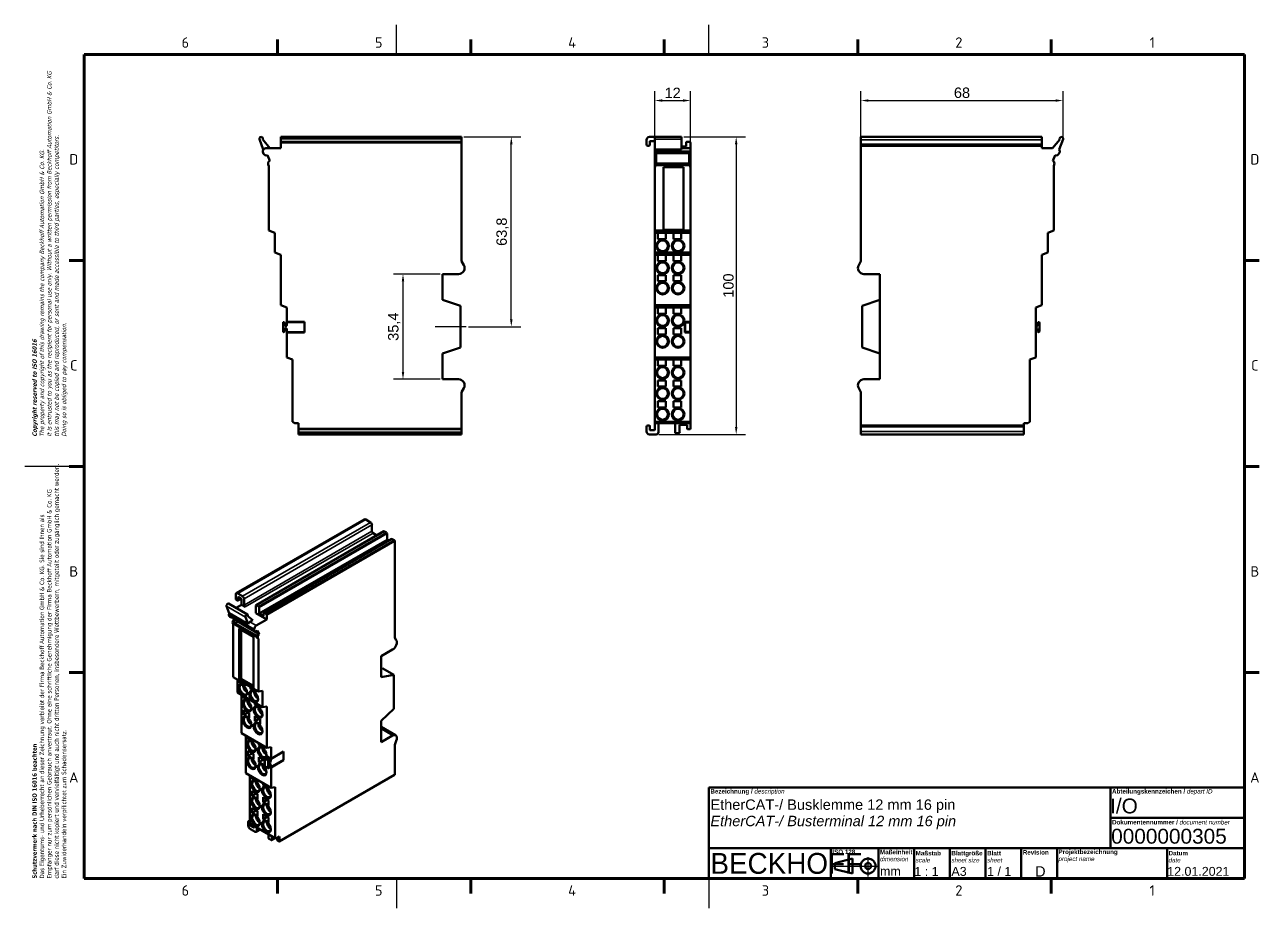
# Model space of a CAD drawing. Header units: millimetres. Extents: x 0 to 415, y 0 to 297.
import ezdxf
from ezdxf.enums import TextEntityAlignment as Align

# ---------------------------------------------------------------- set-up
doc = ezdxf.new("R2010")
doc.units = ezdxf.units.MM
doc.layers.add('Bemaßung (ISO)', color=150, linetype='Continuous', lineweight=25, true_color=0x0080ff)
for name, color, linetype, lineweight in [('Mittellinie (ISO)', 7, 'Continuous', 25), ('Rahmen (ISO)', 7, 'Continuous', 70), ('Rahmen Mittel', 7, 'Continuous', 50), ('Sichtbar (ISO)', 7, 'Continuous', 50), ('Sichtbar schmal (ISO)', 7, 'Continuous', 35), ('Titel (ISO)', 7, 'Continuous', 50)]:
    doc.layers.add(name, color=color, linetype=linetype, lineweight=lineweight)
doc.styles.add('Bezeichnungstext (DIN)', font='arial.ttf')
doc.styles.add('FERTIG Motors-DIN-3_5mm', font='isocpeur.ttf')
doc.styles.add('Notiztext (DIN)', font='arial.ttf')
doc.styles.add('Textstil140', font='arial.ttf')
doc.styles.add('Textstil29', font='arial.ttf')
doc.styles.add('Textstil55', font='arial.ttf')
doc.styles.add('Textstil94', font='')
doc.styles.get('Textstil94').set_extended_font_data('Arial', italic=True)
doc.dimstyles.new('Standard (DIN) online', dxfattribs={"dimtxt": 3.5, "dimasz": 2.5, "dimexe": 3.175, "dimexo": 0.8, "dimgap": 0.8, "dimtad": 1, "dimdec": 1, "dimrnd": 1e-08, "dimtxsty": 'Bezeichnungstext (DIN)', "dimcen": 0.09, "dimdle": 10, "dimclrd": 7, "dimclre": 7, "dimclrt": 7, "dimadec": 0, "dimazin": 2, "dimtfac": 1, "dimtmove": 0, "dimatfit": 3, "dimfxl": 1, "dimtolj": 1, "dimtzin": 0, "dimlwd": 25, "dimlwe": 25, "dimarcsym": 0})

# ---------------------------------------------------------------- blocks, each defined once
blk = doc.blocks.new('Ränder A3-QUER')
at = {"layer": 'Rahmen (ISO)', "lineweight": 25}
for p, q in [((125, 287), (125, 297)), ((230, 287), (230, 297)), ((20, 148.5), (0, 148.5)), ((125, 10), (125, 0)), ((230, 10), (230, 0))]:
    blk.add_line(p, q, dxfattribs=at)
at = {"layer": 'Rahmen (ISO)'}
for p, q in [((85, 292), (85, 287)), ((150, 292), (150, 287)), ((215, 292), (215, 287)), ((280, 292), (280, 287)), ((345, 292), (345, 287)), ((20, 287), (410, 287)), ((20, 10), (20, 287)), ((410, 287), (410, 10)), ((20, 217.75), (15, 217.75)), ((415, 217.75), (410, 217.75)), ((20, 148.5), (15, 148.5)), ((415, 148.5), (410, 148.5)), ((20, 79.25), (15, 79.25)), ((415, 79.25), (410, 79.25)), ((410, 10), (20, 10)), ((85, 10), (85, 5)), ((150, 10), (150, 5)), ((215, 10), (215, 5)), ((280, 10), (280, 5)), ((345, 10), (345, 5))]:
    blk.add_line(p, q, dxfattribs=at)
at = {"layer": 'Rahmen (ISO)', "char_height": 1.5, "attachment_point": 1, "rotation": 90, "line_spacing_factor": 0.987884, "style": 'Notiztext (DIN)'}
for s, insert in [('\\fTahoma|b1|i1;\\H1.5000;Copyright reserved to ISO 16016\\P\\fTahoma|b0|i1;\\H1.5000;The property and copyright of this drawing remains the company Beckhoff Automation GmbH & Co. KG. \\P\\fTahoma|b0|i1;\\H1.5000;It is entrusted to you as the recipient for personal use only. Without a written permission from Beckhoff Automation GmbH & Co. KG \\P\\fTahoma|b0|i1;\\H1.5000;this may not be copied and reproduced, or sent and made accessible to third parties, especially competitors. \\P\\fTahoma|b0|i1;\\H1.5000;Doing so is obliged to pay compensation.', (2.57, 158.5)), ('\\fTahoma|b1|i0;\\H1.5000;Schutzvermerk nach DIN ISO 16016 beachten\\P\\fTahoma|b0|i0;\\H1.5000;Das Eigentums- und Urheberrecht an dieser Zeichnung verbleibt der Firma Beckhoff Automation GmbH & Co. KG. Sie sind Ihnen als\\P\\fTahoma|b0|i0;\\H1.5000;Empfänger nur zum persönlichen Gebrauch anvertraut. Ohne eine schriftliche Genehmigung der Firma Beckhoff Automation GmbH & Co. KG \\P\\fTahoma|b0|i0;\\H1.5000;darf diese nicht kopiert und vervielfältigt und auch nicht dritten Personen, insbesondere Wettbewerbern, mitgeteilt oder zugänglich gemacht werden. \\P\\fTahoma|b0|i0;\\H1.5000;Ein Zuwiderhandeln verpflichtet zum Schadensersatz.', (2.57, 10))]:
    blk.add_mtext(s, dxfattribs=dict(at, insert=insert))
at = {"layer": 'Rahmen Mittel', "char_height": 3.5, "attachment_point": 5, "style": 'FERTIG Motors-DIN-3_5mm'}
for s, insert, width in [('\\fISOCPEUR|b0|i0;6', (54, 291), 65.5864), ('\\fISOCPEUR|b0|i0;5', (119, 291), 65.5864), ('\\fISOCPEUR|b0|i0;4', (184, 291), 65.5864), ('\\fISOCPEUR|b0|i0;3', (249, 291), 65.5864), ('\\fISOCPEUR|b0|i0;2', (314, 291), 65.5864), ('\\fISOCPEUR|b0|i0;1', (379, 291), 65.5864), ('\\fISOCPEUR|b0|i0;D', (16.5, 251.75), 5.0047), ('\\fISOCPEUR|b0|i0;D', (413.5, 251.75), 5.0047), ('\\fISOCPEUR|b0|i0;C', (16.5, 182.5), 5.0047), ('\\fISOCPEUR|b0|i0;C', (413.5, 182.5), 5.0047), ('\\fISOCPEUR|b0|i0;B', (16.5, 113.25), 5.0047), ('\\fISOCPEUR|b0|i0;B', (413.5, 113.25), 5.0047), ('\\fISOCPEUR|b0|i0;A', (16.5, 44), 5.0047), ('\\fISOCPEUR|b0|i0;A', (413.5, 44), 5.0047), ('\\fISOCPEUR|b0|i0;6', (54, 6), 65.5864), ('\\fISOCPEUR|b0|i0;5', (119, 6), 65.5864), ('\\fISOCPEUR|b0|i0;4', (184, 6), 65.5864), ('\\fISOCPEUR|b0|i0;3', (249, 6), 65.5864), ('\\fISOCPEUR|b0|i0;2', (314, 6), 65.5864), ('\\fISOCPEUR|b0|i0;1', (379, 6), 65.5864)]:
    blk.add_mtext(s, dxfattribs=dict(at, insert=insert, width=width))
blk = doc.blocks.new('Schriftfelder Schriftfeld_Beckhoff_online')
at = {"layer": 'Titel (ISO)'}
for p, q in [((299.98, 133.15), (119.98, 133.15)), ((119.98, 133.15), (119.98, 102.55)), ((254.98, 133.15), (254.98, 112.75)), ((299.98, 102.55), (299.98, 133.15)), ((254.98, 122.95), (299.98, 122.95)), ((299.98, 123.75), (299.98, 112.75)), ((119.98, 112.75), (299.98, 112.75)), ((160.98, 112.75), (160.98, 102.55)), ((176.98, 112.75), (176.98, 102.55)), ((188.98, 112.75), (188.98, 102.55)), ((200.98, 112.75), (200.98, 102.55)), ((212.98, 112.75), (212.98, 102.55)), ((224.98, 112.75), (224.98, 102.55)), ((236.98, 112.75), (236.98, 102.55)), ((273.98, 112.75), (273.98, 102.55)), ((299.98, 112.75), (287.98, 112.75)), ((168.28, 109.25), (162.28, 107.75)), ((168.28, 104.25), (168.28, 109.25)), ((162.28, 107.75), (162.28, 105.75)), ((162.28, 105.75), (168.28, 104.25)), ((119.98, 102.55), (299.98, 102.55))]:
    blk.add_line(p, q, dxfattribs=at)
at = {"layer": 'Titel (ISO)', "linetype": 'Continuous', "lineweight": 25}
for p, q in [((173.48, 103.25), (173.48, 109.75)), ((161.28, 106.75), (177.28, 106.75))]:
    blk.add_line(p, q, dxfattribs=at)
at = {"layer": 'Titel (ISO)'}
for radius in [2.5, 1]:
    blk.add_circle((173.48, 106.75), radius, dxfattribs=at)
at = {"layer": 'Titel (ISO)', "style": 'Textstil140'}
blk.add_text('1 / 1', height=2.99, dxfattribs=at).set_placement((213.48, 104.95), align=Align.MIDDLE_LEFT)
at = {"layer": 'Titel (ISO)', "style": 'Notiztext (DIN)'}
for s, insert, char_height, attachment_point in [('\\fArial|b1|i0;\\H1.5000;Bezeichnung / \\fArial|b0|i1;\\H1.5000;description', (120.48, 131.65), 1.5, 4), ('\\fArial|b1|i0;\\H1.5000;Abteilungskennzeichen / \\fArial|b0|i1;\\H1.5000;depart ID', (255.48, 131.65), 1.5, 4), ('\\fArial|b1|i0;\\H1.5000;Dokumentennummer / \\fArial|b0|i1;\\H1.5000;document number', (255.48, 121.45), 1.5, 4), ('\\fArial|b1|i0;\\H1.5000;ISO 128', (161.48, 112.25), 1.5, 1), ('\\fArial|b1|i0;\\H1.5000;Revision', (225.48, 111.35), 1.5, 4), ('\\fArial|b0|i0;\\H3.0000;mm', (177.48, 105.04), 3, 4)]:
    blk.add_mtext(s, dxfattribs=dict(at, insert=insert, char_height=char_height, attachment_point=attachment_point))
at = {"layer": 'Titel (ISO)', "char_height": 1.5, "line_spacing_factor": 0.944221, "style": 'Notiztext (DIN)'}
for s, insert, attachment_point in [('\\fArial|b1|i0;\\H1.5000;Maßeinheit\\P\\fArial|b0|i1;\\H1.5000;dimension', (177.48, 112.22), 1), ('\\fArial|b1|i0;\\H1.5000;Projektbezeichnung\\P\\fArial|b0|i1;\\H1.5000;project name', (237.48, 110.12), 4), ('\\fArial|b1|i0;\\H1.5000;Maßstab\\P\\fArial|b0|i1;\\H1.5000;scale', (189.48, 109.9), 4), ('\\fArial|b1|i0;\\H1.5000;Blattgröße\\P\\fArial|b0|i1;\\H1.5000;sheet size', (201.48, 109.9), 4), ('\\fArial|b1|i0;\\H1.5000;Blatt\\P\\fArial|b0|i1;\\H1.5000;sheet ', (213.48, 109.91), 4), ('\\fArial|b1|i0;\\H1.5000;Datum\\P\\fArial|b0|i1;\\H1.5000;date', (274.48, 109.91), 4)]:
    blk.add_mtext(s, dxfattribs=dict(at, insert=insert, attachment_point=attachment_point))
at = {"layer": 'Titel (ISO)', "color": 1, "true_color": 0xff0000, "insert": (120.48, 111.15), "char_height": 7, "attachment_point": 1, "style": 'Notiztext (DIN)'}
blk.add_mtext('\\fSwitzerlandCondBlack|b0|i0;\\H7.0000;BECKHOFF', dxfattribs=at)
at = {"layer": 'Titel (ISO)'}
for tag, height, style, p in [('THEMA', 3.5, 'Notiztext (DIN)', (120.48, 127.4)), ('MANAGER', 3.5, 'Textstil94', (120.48, 121.9)), ('PROJEKT', 3.5, 'Notiztext (DIN)', (120.48, 115.9)), ('Blattgröße', 3, 'Textstil55', (201.48, 104.95)), ('FIRMA', 3, 'Textstil55', (237.48, 104.95))]:
    blk.add_attdef(tag, text='', height=height, dxfattribs=dict(at, style=style)).set_placement(p, align=Align.MIDDLE_LEFT)
for tag, p, height, style in [('KOSTENSTELLE_001', (254.83, 124.45), 5, 'Textstil29'), ('BESTANDSNUMMER_001', (255.19, 114.28), 5, 'Textstil29'), ('Anfänglicher_Ansichtsmaßstab_001', (189.03, 103.45), 2.99, 'Textstil140'), ('REVISIONSNUMMER_001', (229.61, 103.2), 3.5, 'Notiztext (DIN)'), ('SaveDate_001', (274.03, 103.47), 2.99, 'Textstil140')]:
    blk.add_attdef(tag, p, '', height=height, dxfattribs=dict(at, style=style))
blk = doc.blocks.new('*D36')
at = {"layer": 'Bemaßung (ISO)', "color": 7, "lineweight": 25, "transparency": 16777216}
for p, q in [((221.61, 259.3), (242.34, 259.3)), ((239.16, 256.8), (239.16, 161.8)), ((213.11, 159.3), (242.34, 159.3))]:
    blk.add_line(p, q, dxfattribs=at)
at = {"layer": 'Bemaßung (ISO)', "color": 7, "transparency": 16777216}
for points in [[(238.75, 256.8), (239.58, 256.8), (239.16, 259.3)], [(238.75, 161.8), (239.58, 161.8), (239.16, 159.3)]]:
    blk.add_solid(points, dxfattribs=at)
at = {"layer": 'Defpoints', "color": 0, "transparency": 16777216}
for p in [(220.81, 259.3), (212.31, 159.3), (239.16, 159.3)]:
    blk.add_point(p, dxfattribs=at)
at = {"layer": 'Bemaßung (ISO)', "color": 7, "lineweight": 25, "transparency": 16777216, "insert": (234.79, 209.3), "char_height": 3.5, "attachment_point": 2, "rotation": 90, "style": 'Bezeichnungstext (DIN)'}
blk.add_mtext('\\A1;100', dxfattribs=at)
blk = doc.blocks.new('*D37')
at = {"layer": 'Bemaßung (ISO)', "color": 7, "lineweight": 25, "transparency": 16777216}
for p, q in [((139.66, 213.2), (123.99, 213.2)), ((127.16, 210.7), (127.16, 180.3)), ((139.66, 177.8), (123.99, 177.8))]:
    blk.add_line(p, q, dxfattribs=at)
at = {"layer": 'Bemaßung (ISO)', "color": 7, "transparency": 16777216}
for points in [[(126.74, 210.7), (127.58, 210.7), (127.16, 213.2)], [(126.74, 180.3), (127.58, 180.3), (127.16, 177.8)]]:
    blk.add_solid(points, dxfattribs=at)
at = {"layer": 'Defpoints', "color": 0, "transparency": 16777216}
for p in [(140.46, 213.2), (127.16, 177.8), (140.46, 177.8)]:
    blk.add_point(p, dxfattribs=at)
at = {"layer": 'Bemaßung (ISO)', "color": 7, "lineweight": 25, "transparency": 16777216, "insert": (122.15, 195.5), "char_height": 3.5, "attachment_point": 2, "rotation": 90, "style": 'Bezeichnungstext (DIN)'}
blk.add_mtext('\\A1;35,4', dxfattribs=at)
blk = doc.blocks.new('*D38')
at = {"layer": 'Bemaßung (ISO)', "color": 7, "lineweight": 25, "transparency": 16777216}
for p, q in [((147.66, 259.3), (166.74, 259.3)), ((163.57, 198), (163.57, 256.8)), ((149.16, 195.5), (166.74, 195.5))]:
    blk.add_line(p, q, dxfattribs=at)
at = {"layer": 'Bemaßung (ISO)', "color": 7, "transparency": 16777216}
for points in [[(163.15, 256.8), (163.99, 256.8), (163.57, 259.3)], [(163.15, 198), (163.99, 198), (163.57, 195.5)]]:
    blk.add_solid(points, dxfattribs=at)
at = {"layer": 'Defpoints', "color": 0, "transparency": 16777216}
for p in [(146.86, 259.3), (163.57, 259.3), (148.36, 195.5)]:
    blk.add_point(p, dxfattribs=at)
at = {"layer": 'Bemaßung (ISO)', "color": 7, "lineweight": 25, "transparency": 16777216, "insert": (158.56, 227.4), "char_height": 3.5, "attachment_point": 2, "rotation": 90, "style": 'Bezeichnungstext (DIN)'}
blk.add_mtext('\\A1;63,8', dxfattribs=at)
blk = doc.blocks.new('*D39')
at = {"layer": 'Bemaßung (ISO)', "color": 7, "lineweight": 25, "transparency": 16777216}
for p, q in [((211.81, 250.3), (211.81, 274.68)), ((223.81, 250.3), (223.81, 274.68)), ((214.31, 271.5), (221.31, 271.5))]:
    blk.add_line(p, q, dxfattribs=at)
at = {"layer": 'Bemaßung (ISO)', "color": 7, "transparency": 16777216}
for points in [[(214.31, 271.92), (214.31, 271.09), (211.81, 271.5)], [(221.31, 271.92), (221.31, 271.09), (223.81, 271.5)]]:
    blk.add_solid(points, dxfattribs=at)
at = {"layer": 'Defpoints', "color": 0, "transparency": 16777216}
for p in [(223.81, 271.5), (211.81, 249.5), (223.81, 249.5)]:
    blk.add_point(p, dxfattribs=at)
at = {"layer": 'Bemaßung (ISO)', "color": 7, "lineweight": 25, "transparency": 16777216, "insert": (217.81, 275.82), "char_height": 3.5, "attachment_point": 2, "style": 'Bezeichnungstext (DIN)'}
blk.add_mtext('\\A1;12', dxfattribs=at)
blk = doc.blocks.new('*D40')
at = {"layer": 'Bemaßung (ISO)', "color": 7, "lineweight": 25, "transparency": 16777216}
for p, q in [((281.1, 258.5), (281.1, 274.68)), ((349.03, 259.3), (349.03, 274.68)), ((283.6, 271.5), (346.53, 271.5))]:
    blk.add_line(p, q, dxfattribs=at)
at = {"layer": 'Bemaßung (ISO)', "color": 7, "transparency": 16777216}
for points in [[(283.6, 271.92), (283.6, 271.09), (281.1, 271.5)], [(346.53, 271.92), (346.53, 271.09), (349.03, 271.5)]]:
    blk.add_solid(points, dxfattribs=at)
at = {"layer": 'Defpoints', "color": 0, "transparency": 16777216}
for p in [(349.03, 271.5), (281.1, 257.7), (349.03, 258.5)]:
    blk.add_point(p, dxfattribs=at)
at = {"layer": 'Bemaßung (ISO)', "color": 7, "lineweight": 25, "transparency": 16777216, "insert": (315.06, 275.88), "char_height": 3.5, "attachment_point": 2, "style": 'Bezeichnungstext (DIN)'}
blk.add_mtext('\\A1;68', dxfattribs=at)

msp = doc.modelspace()

# ---------------------------------------------------------------- linework, layer by layer
at = {"layer": 'Mittellinie (ISO)', "linetype": 'Continuous'}
msp.add_line((148.36, 195.5), (137.96, 195.5), dxfattribs=at)
at = {"layer": 'Sichtbar (ISO)'}
for p, q in [((80.2, 255.01), (78.93, 258.5)), ((80.01, 258.4), (82.44, 255.5)), ((146.86, 259.3), (86.06, 259.3)), ((86.06, 258.9), (86.06, 259.3)), ((146.86, 258.9), (86.06, 258.9)), ((86.06, 258.62), (86.06, 258.9)), ((86.06, 258.62), (86.06, 257.6)), ((146.86, 257.6), (86.06, 257.6)), ((86.06, 257.32), (86.06, 257.6)), ((86.06, 257.32), (86.06, 255.5)), ((146.86, 259.3), (146.86, 258.9)), ((146.86, 258.9), (146.86, 258.62)), ((146.86, 257.6), (146.86, 258.62)), ((146.86, 257.6), (146.86, 257.32)), ((146.86, 257.32), (146.86, 217.47)), ((209.01, 256.8), (209.01, 258.3)), ((210.01, 259.3), (211.81, 259.3)), ((210.11, 257.7), (210.11, 256.5)), ((211.61, 257.9), (210.31, 257.9)), ((211.81, 258.5), (211.81, 259.3)), ((211.81, 259.3), (220.81, 259.3)), ((211.81, 258.5), (211.81, 255.01)), ((220.81, 259.3), (220.81, 258.5)), ((220.81, 255.01), (220.81, 258.5)), ((222.31, 256.1), (222.31, 257.32)), ((222.6, 257.6), (223.53, 257.6)), ((223.81, 257.32), (223.81, 255.5)), ((281.1, 259.3), (341.9, 259.3)), ((281.1, 258.3), (281.1, 259.3)), ((281.1, 258.3), (281.1, 256.8)), ((341.9, 259.3), (341.9, 258.3)), ((341.9, 256.8), (341.9, 258.3)), ((345.52, 255.5), (347.95, 258.4)), ((349.03, 258.5), (347.76, 255.01)), ((80.06, 254.32), (80.06, 254.5)), ((80.07, 254.22), (80.06, 254.21)), ((80.06, 254.21), (80.3, 253.64)), ((81.06, 255.5), (86.06, 255.5)), ((209.91, 256.3), (209.51, 256.3)), ((220.81, 255.01), (211.81, 255.01)), ((211.81, 254.5), (211.81, 255.01)), ((211.81, 254.5), (211.81, 254.32)), ((211.81, 254.22), (211.81, 254.32)), ((211.81, 254.22), (211.81, 254.21)), ((211.81, 254.22), (212.31, 254.22)), ((211.81, 254.21), (211.81, 253.64)), ((211.81, 254.21), (212.31, 254.21)), ((211.81, 253.04), (211.81, 253.64)), ((212.31, 254.21), (212.31, 254.22)), ((212.31, 253.64), (212.31, 254.21)), ((212.31, 253.86), (223.31, 253.86)), ((212.31, 253.64), (212.31, 253.04)), ((220.81, 256.1), (222.31, 256.1)), ((220.81, 255.5), (223.81, 255.5)), ((223.31, 254.22), (223.81, 254.22)), ((223.31, 254.22), (223.31, 254.21)), ((223.81, 254.21), (223.31, 254.21)), ((223.31, 254.21), (223.31, 253.64)), ((223.31, 253.04), (223.31, 253.64)), ((223.81, 255.5), (223.81, 254.5)), ((223.81, 254.32), (223.81, 254.5)), ((223.81, 254.32), (223.81, 254.22)), ((223.81, 254.22), (223.81, 254.21)), ((223.81, 254.21), (223.81, 253.64)), ((223.81, 253.04), (223.81, 253.64)), ((281.1, 256.3), (281.1, 256.8)), ((281.1, 217.47), (281.1, 256.3)), ((281.1, 256.3), (341.9, 256.3)), ((341.9, 256.8), (341.9, 256.3)), ((341.9, 255.5), (341.9, 256.3)), ((341.9, 255.5), (345.52, 255.5)), ((347.9, 254.21), (347.66, 253.64)), ((347.89, 254.22), (347.9, 254.21)), ((347.9, 254.5), (347.9, 254.32)), ((81.61, 253.12), (82.39, 251.27)), ((81.87, 249.96), (82.06, 249.5)), ((82.06, 227.78), (82.06, 249.5)), ((211.81, 253.04), (211.81, 251.27)), ((211.81, 253.04), (212.31, 253.04)), ((211.81, 249.96), (211.81, 251.27)), ((211.81, 251.27), (212.31, 251.27)), ((211.81, 249.96), (211.81, 249.5)), ((211.81, 249.5), (211.81, 227.78)), ((212.31, 249.5), (211.81, 249.5)), ((212.31, 251.27), (212.31, 253.04)), ((212.31, 251.27), (212.31, 249.96)), ((212.31, 250.4), (223.31, 250.4)), ((212.31, 250.05), (223.31, 250.05)), ((212.31, 249.5), (212.31, 249.96)), ((214.68, 249.15), (221.46, 249.15)), ((214.68, 228.05), (214.68, 249.15)), ((221.46, 249.15), (221.46, 228.05)), ((223.31, 253.04), (223.31, 251.27)), ((223.81, 253.04), (223.31, 253.04)), ((223.81, 251.27), (223.31, 251.27)), ((223.31, 249.96), (223.31, 251.27)), ((223.31, 249.96), (223.31, 249.5)), ((223.81, 249.5), (223.31, 249.5)), ((223.81, 253.04), (223.81, 251.27)), ((223.81, 249.96), (223.81, 251.27)), ((223.81, 249.96), (223.81, 249.5)), ((223.81, 227.78), (223.81, 249.5)), ((346.35, 253.12), (345.56, 251.27)), ((346.09, 249.96), (345.9, 249.5)), ((345.9, 249.5), (345.9, 227.78)), ((84.06, 227.05), (82.06, 227.78)), ((84.06, 220.38), (84.06, 227.05)), ((211.81, 227.78), (211.81, 227.05)), ((211.81, 227.78), (223.81, 227.78)), ((211.81, 227.05), (211.81, 220.38)), ((211.81, 227.05), (212.86, 227.05)), ((212.86, 224.95), (212.86, 227.05)), ((212.86, 227.05), (215.46, 227.05)), ((215.46, 224.95), (212.86, 224.95)), ((221.46, 228.05), (214.68, 228.05)), ((215.46, 227.05), (218.06, 227.05)), ((215.46, 227.05), (215.46, 224.95)), ((218.06, 227.05), (220.66, 227.05)), ((218.06, 224.95), (218.06, 227.05)), ((220.66, 224.95), (218.06, 224.95)), ((220.66, 227.05), (223.81, 227.05)), ((220.66, 227.05), (220.66, 224.95)), ((223.81, 227.05), (223.81, 227.78)), ((223.81, 220.38), (223.81, 227.05)), ((345.9, 227.78), (343.9, 227.05)), ((343.9, 227.05), (343.9, 220.38)), ((86.06, 219.65), (84.06, 220.38)), ((211.81, 220.38), (211.81, 219.65)), ((211.81, 220.38), (223.81, 220.38)), ((223.81, 219.65), (223.81, 220.38)), ((343.9, 220.38), (341.9, 219.65)), ((86.06, 202.68), (86.06, 219.65)), ((146.86, 217.47), (147.59, 216.2)), ((211.81, 219.65), (211.81, 202.68)), ((211.81, 219.65), (212.86, 219.65)), ((212.86, 217.55), (212.86, 219.65)), ((212.86, 219.65), (215.46, 219.65)), ((215.46, 217.55), (212.86, 217.55)), ((215.46, 219.65), (218.06, 219.65)), ((215.46, 219.65), (215.46, 217.55)), ((218.06, 219.65), (220.66, 219.65)), ((218.06, 217.55), (218.06, 219.65)), ((220.66, 217.55), (218.06, 217.55)), ((220.66, 219.65), (223.81, 219.65)), ((220.66, 219.65), (220.66, 217.55)), ((223.81, 202.68), (223.81, 219.65)), ((280.37, 216.2), (281.1, 217.47)), ((341.9, 219.65), (341.9, 202.68)), ((145.86, 213.2), (140.46, 213.2)), ((140.46, 213.2), (140.46, 204.5)), ((212.86, 212.85), (215.46, 212.85)), ((212.86, 210.75), (212.86, 212.85)), ((215.46, 212.85), (215.46, 210.75)), ((218.06, 212.85), (220.66, 212.85)), ((218.06, 210.75), (218.06, 212.85)), ((220.66, 212.85), (220.66, 210.75)), ((287.5, 213.2), (282.1, 213.2)), ((287.5, 177.8), (287.5, 213.2)), ((215.46, 210.75), (212.86, 210.75)), ((220.66, 210.75), (218.06, 210.75)), ((146.46, 202.5), (140.46, 204.5)), ((281.5, 202.5), (287.5, 204.5)), ((88.06, 201.95), (86.06, 202.68)), ((88.06, 197.15), (88.06, 201.95)), ((146.46, 188.5), (146.46, 202.5)), ((211.81, 202.68), (211.81, 201.95)), ((211.81, 202.68), (223.81, 202.68)), ((211.81, 201.95), (211.81, 185.18)), ((211.81, 201.95), (212.86, 201.95)), ((212.86, 199.85), (212.86, 201.95)), ((212.86, 201.95), (215.46, 201.95)), ((215.46, 199.85), (212.86, 199.85)), ((215.46, 201.95), (218.06, 201.95)), ((215.46, 201.95), (215.46, 199.85)), ((218.06, 201.95), (220.66, 201.95)), ((218.06, 199.85), (218.06, 201.95)), ((220.66, 199.85), (218.06, 199.85)), ((220.66, 201.95), (223.81, 201.95)), ((220.66, 201.95), (220.66, 199.85)), ((223.81, 201.95), (223.81, 202.68)), ((223.81, 197.15), (223.81, 201.95)), ((281.5, 188.5), (281.5, 202.5)), ((341.9, 202.68), (339.9, 201.95)), ((339.9, 201.95), (339.9, 185.18)), ((86.86, 193.9), (86.86, 196.81)), ((87.36, 196.84), (87.46, 195.97)), ((88.06, 196.56), (88.06, 197.15)), ((88.06, 197.15), (94.06, 197.15)), ((88.06, 196), (88.06, 196.56)), ((88.56, 197.06), (94.06, 197.06)), ((94.06, 197.15), (94.06, 193.55)), ((221.91, 193.55), (221.91, 197.15)), ((221.91, 197.15), (223.81, 197.15)), ((222.06, 196.81), (222.06, 197.06)), ((222.06, 197.06), (223.66, 197.06)), ((222.06, 196.81), (222.06, 193.9)), ((223.66, 197.06), (223.66, 196.81)), ((223.66, 193.9), (223.66, 196.81)), ((223.81, 197.15), (223.81, 193.55)), ((340.5, 195.97), (340.6, 196.84)), ((341.1, 196.81), (341.1, 193.9)), ((87.46, 194.74), (87.36, 193.87)), ((88.06, 194.15), (88.06, 194.7)), ((88.06, 193.55), (88.06, 194.15)), ((88.06, 185.18), (88.06, 193.55)), ((94.06, 193.55), (88.06, 193.55)), ((94.06, 193.65), (88.56, 193.65)), ((212.86, 194.95), (215.46, 194.95)), ((212.86, 192.85), (212.86, 194.95)), ((215.46, 192.85), (212.86, 192.85)), ((215.46, 194.95), (215.46, 192.85)), ((218.06, 194.95), (220.66, 194.95)), ((218.06, 192.85), (218.06, 194.95)), ((220.66, 192.85), (218.06, 192.85)), ((220.66, 194.95), (220.66, 192.85)), ((223.81, 193.55), (221.91, 193.55)), ((222.06, 193.65), (222.06, 193.9)), ((222.06, 193.65), (223.66, 193.65)), ((223.66, 193.9), (223.66, 193.65)), ((223.81, 185.18), (223.81, 193.55)), ((340.6, 193.87), (340.5, 194.74)), ((140.46, 186.5), (146.46, 188.5)), ((287.5, 186.5), (281.5, 188.5)), ((90.06, 184.45), (88.06, 185.18)), ((90.06, 163.5), (90.06, 184.45)), ((140.46, 186.5), (140.46, 177.8)), ((211.81, 185.18), (211.81, 184.45)), ((211.81, 185.18), (223.81, 185.18)), ((211.81, 184.45), (211.81, 163.5)), ((211.81, 184.45), (212.86, 184.45)), ((212.86, 182.35), (212.86, 184.45)), ((212.86, 184.45), (215.46, 184.45)), ((215.46, 184.45), (218.06, 184.45)), ((215.46, 184.45), (215.46, 182.35)), ((218.06, 184.45), (220.66, 184.45)), ((218.06, 182.35), (218.06, 184.45)), ((220.66, 184.45), (223.81, 184.45)), ((220.66, 184.45), (220.66, 182.35)), ((223.81, 184.45), (223.81, 185.18)), ((223.81, 163.5), (223.81, 184.45)), ((339.9, 185.18), (337.9, 184.45)), ((337.9, 184.45), (337.9, 163.5)), ((215.46, 182.35), (212.86, 182.35)), ((220.66, 182.35), (218.06, 182.35)), ((140.46, 177.8), (145.86, 177.8)), ((147.59, 174.8), (146.86, 173.53)), ((212.86, 177.45), (215.46, 177.45)), ((212.86, 175.35), (212.86, 177.45)), ((215.46, 175.35), (212.86, 175.35)), ((215.46, 177.45), (215.46, 175.35)), ((218.06, 177.45), (220.66, 177.45)), ((218.06, 175.35), (218.06, 177.45)), ((220.66, 175.35), (218.06, 175.35)), ((220.66, 177.45), (220.66, 175.35)), ((281.1, 173.53), (280.37, 174.8)), ((282.1, 177.8), (287.5, 177.8)), ((146.86, 161.29), (146.86, 173.53)), ((212.86, 170.45), (215.46, 170.45)), ((212.86, 168.35), (212.86, 170.45)), ((215.46, 170.45), (215.46, 168.35)), ((218.06, 170.45), (220.66, 170.45)), ((218.06, 168.35), (218.06, 170.45)), ((220.66, 170.45), (220.66, 168.35)), ((281.1, 173.53), (281.1, 162.3)), ((215.46, 168.35), (212.86, 168.35)), ((220.66, 168.35), (218.06, 168.35)), ((90.75, 163.1), (90.06, 163.5)), ((92.06, 163.1), (90.75, 163.1)), ((92.06, 163.1), (92.06, 161.29)), ((209.51, 162.3), (209.91, 162.3)), ((210.11, 162.1), (210.11, 160.9)), ((211.81, 163.5), (211.81, 163.1)), ((211.81, 163.5), (223.81, 163.5)), ((211.81, 160.9), (211.81, 163.1)), ((211.81, 163.1), (223.81, 163.1)), ((213.01, 162.6), (213.01, 160)), ((218.61, 159.99), (218.61, 163.1)), ((222.66, 162.5), (220.16, 162.5)), ((220.16, 162.5), (220.16, 159.99)), ((222.66, 161.29), (222.66, 162.5)), ((223.81, 163.1), (223.81, 163.5)), ((223.81, 163.1), (223.81, 161.29)), ((281.1, 162.3), (335.9, 162.3)), ((281.1, 161.8), (281.1, 162.3)), ((337.21, 163.1), (335.9, 163.1)), ((335.9, 162.3), (335.9, 163.1)), ((335.9, 162.3), (335.9, 161.8)), ((337.9, 163.5), (337.21, 163.1)), ((92.06, 161), (92.06, 161.29)), ((92.06, 161), (92.06, 159.99)), ((146.86, 161), (92.06, 161)), ((92.06, 159.7), (92.06, 159.99)), ((146.86, 159.7), (92.06, 159.7)), ((92.06, 159.3), (92.06, 159.7)), ((146.86, 159.3), (92.06, 159.3)), ((146.86, 161.29), (146.86, 161)), ((146.86, 159.99), (146.86, 161)), ((146.86, 159.99), (146.86, 159.7)), ((146.86, 159.7), (146.86, 159.3)), ((209.01, 160.3), (209.01, 161.8)), ((212.31, 159.3), (210.01, 159.3)), ((210.31, 160.7), (211.61, 160.7)), ((219.88, 159.7), (218.9, 159.7)), ((223.53, 161), (222.95, 161)), ((281.1, 161.8), (281.1, 160.3)), ((281.1, 159.3), (281.1, 160.3)), ((281.1, 159.3), (335.9, 159.3)), ((335.9, 160.3), (335.9, 161.8)), ((335.9, 160.3), (335.9, 159.3)), ((114.12, 130.7), (71.13, 105.88)), ((116.25, 129.71), (114.62, 130.65)), ((116.74, 126.73), (116.74, 128.86)), ((120.76, 126.71), (77.77, 101.89)), ((117.09, 126.12), (118.41, 125.36)), ((121.63, 126.28), (120.9, 126.7)), ((121.83, 123.88), (121.83, 125.93)), ((121.83, 123.88), (78.84, 99.05)), ((123.38, 124.14), (80.38, 99.32)), ((122.37, 123.56), (121.83, 123.88)), ((124.18, 123.75), (123.52, 124.13)), ((124.38, 123.4), (124.38, 90.86)), ((70.92, 104.2), (70.92, 105.42)), ((71.63, 105.83), (73.25, 104.89)), ((72.75, 104.04), (71.66, 103.41)), ((71.7, 104.48), (71.7, 103.5)), ((72.76, 104.04), (71.84, 104.57)), ((72.9, 101.99), (72.9, 103.79)), ((73.75, 104.04), (73.75, 101.91)), ((67.86, 101.53), (68.76, 99.2)), ((68.56, 102.45), (74.92, 98.77)), ((72.9, 101.99), (71.12, 100.97)), ((71.56, 103.42), (71.27, 103.59)), ((74.1, 101.3), (72.9, 101.99)), ((77.71, 99.22), (77.71, 101.76)), ((77.91, 101.88), (78.64, 101.46)), ((78.84, 101.11), (78.84, 99.05)), ((68.66, 98.73), (68.66, 98.58)), ((68.67, 98.5), (68.66, 98.49)), ((68.66, 98.49), (68.83, 98.13)), ((68.66, 98.49), (69.01, 98.29)), ((68.67, 98.5), (69.02, 98.3)), ((75.12, 95.53), (68.76, 99.2)), ((68.98, 97.96), (69.33, 97.75)), ((69.01, 98.29), (69.02, 98.3)), ((69.18, 97.92), (69.01, 98.29)), ((69.09, 98.19), (76.82, 93.73)), ((69.93, 95.76), (70.07, 95.46)), ((70.02, 97.65), (70.31, 97.05)), ((70.07, 95.46), (70.07, 77.73)), ((70.43, 95.26), (70.07, 95.46)), ((70.43, 95.26), (70.29, 95.55)), ((70.31, 97.05), (70.66, 96.84)), ((70.66, 96.84), (70.38, 97.45)), ((71.18, 96.99), (71.39, 96.54)), ((71.39, 96.54), (71.33, 96.35)), ((71.39, 96.54), (78.36, 92.51)), ((75.12, 95.53), (74.22, 97.86)), ((74.99, 98.22), (76.71, 96.84)), ((76.71, 96.84), (75.73, 96.28)), ((81.39, 97.1), (77.71, 99.22)), ((77.85, 95.05), (81.39, 97.1)), ((78.84, 99.05), (80.32, 98.2)), ((80.32, 98.2), (80.32, 99.19)), ((80.53, 99.31), (81.18, 98.93)), ((81.39, 98.58), (81.39, 97.1)), ((70.43, 95.43), (70.43, 95.26)), ((72.1, 94), (76.9, 91.24)), ((72.1, 76.78), (72.1, 94)), ((72.74, 77.14), (72.74, 93.64)), ((76.8, 93.81), (76.79, 93.8)), ((77.14, 93.59), (76.79, 93.8)), ((76.79, 93.8), (76.96, 93.43)), ((76.8, 93.81), (77.15, 93.6)), ((77.46, 93.06), (77.11, 93.26)), ((77.14, 93.68), (77.14, 93.83)), ((77.15, 93.6), (77.14, 93.59)), ((77.14, 93.59), (77.31, 93.23)), ((78.06, 93.17), (78.44, 92.35)), ((78.24, 93.33), (78.79, 92.15)), ((78.79, 92.15), (78.44, 92.35)), ((76.9, 91.24), (76.9, 74.01)), ((78.07, 91.06), (78.2, 90.77)), ((78.56, 90.56), (78.2, 90.77)), ((78.42, 90.86), (78.56, 90.56)), ((78.56, 72.83), (78.56, 90.56)), ((124.38, 90.86), (124.9, 90.13)), ((123.67, 86.97), (119.85, 84.77)), ((119.85, 84.77), (119.85, 77.66)), ((120.42, 80.6), (119.85, 80.49)), ((124.09, 78.48), (120.42, 80.6)), ((70.07, 77.73), (78.56, 72.83)), ((71.49, 76.91), (71.49, 72.5)), ((72.1, 76.78), (72.74, 77.14)), ((76.9, 74.01), (72.1, 76.78)), ((72.23, 75.81), (72.23, 76.48)), ((72.23, 75.81), (72.81, 76.14)), ((74.07, 74.74), (72.23, 75.81)), ((72.74, 77.14), (76.9, 74.74)), ((74.07, 75.42), (74.07, 74.74)), ((124.09, 78.48), (119.85, 77.66)), ((124.09, 67.05), (124.09, 78.48)), ((71.49, 72.5), (79.97, 67.6)), ((72.9, 71.68), (72.9, 58.87)), ((73.64, 70.58), (73.64, 71.26)), ((73.64, 70.58), (74.23, 70.92)), ((75.48, 69.52), (73.64, 70.58)), ((75.91, 73.68), (75.91, 74.36)), ((75.91, 73.68), (76.49, 74.02)), ((77.74, 72.62), (75.91, 73.68)), ((77.74, 73.3), (77.74, 72.62)), ((79.97, 73.05), (78.56, 72.83)), ((79.97, 67.6), (79.97, 73.05)), ((73.64, 66.74), (75.48, 65.68)), ((73.64, 65.03), (73.64, 66.74)), ((75.48, 70.19), (75.48, 69.52)), ((77.32, 68.46), (77.32, 69.13)), ((77.32, 68.46), (77.9, 68.79)), ((79.16, 67.4), (77.32, 68.46)), ((79.16, 68.07), (79.16, 67.4)), ((81.39, 67.82), (79.97, 67.6)), ((81.39, 53.97), (81.39, 67.82)), ((119.85, 62.97), (124.09, 67.05)), ((73.64, 65.03), (75.06, 65.84)), ((75.48, 63.97), (73.64, 65.03)), ((75.06, 65.84), (75.06, 65.93)), ((75.06, 65.84), (75.48, 65.6)), ((75.48, 65.68), (75.48, 63.97)), ((77.32, 64.62), (79.16, 63.56)), ((77.32, 62.9), (77.32, 64.62)), ((77.32, 62.9), (78.73, 63.72)), ((79.16, 61.84), (77.32, 62.9)), ((78.73, 63.72), (78.73, 63.8)), ((78.73, 63.72), (79.16, 63.48)), ((79.16, 63.56), (79.16, 61.84)), ((119.85, 62.97), (119.85, 55.86)), ((72.9, 58.87), (81.39, 53.97)), ((119.85, 60.95), (124.67, 58.17)), ((74.31, 58.05), (74.31, 45.39)), ((75.06, 56.94), (75.06, 57.62)), ((75.06, 56.94), (75.64, 57.28)), ((76.9, 55.88), (75.06, 56.94)), ((76.9, 56.56), (76.9, 55.88)), ((78.73, 54.82), (78.73, 55.5)), ((78.73, 54.82), (79.32, 55.16)), ((80.57, 53.76), (78.73, 54.82)), ((80.57, 54.44), (80.57, 53.76)), ((82.8, 54.19), (81.39, 53.97)), ((82.8, 50.27), (82.8, 54.19)), ((119.85, 55.86), (123.67, 58.07)), ((124.9, 56.32), (124.38, 54.99)), ((124.38, 44.99), (124.38, 54.99)), ((75.06, 52.94), (76.9, 51.88)), ((75.06, 51.23), (75.06, 52.94)), ((75.06, 51.23), (76.47, 52.05)), ((76.9, 50.17), (75.06, 51.23)), ((76.47, 52.05), (76.47, 52.13)), ((76.47, 52.05), (76.9, 51.8)), ((76.9, 51.88), (76.9, 50.17)), ((78.73, 50.82), (80.57, 49.76)), ((78.73, 49.11), (78.73, 50.82)), ((78.73, 49.11), (80.15, 49.92)), ((80.15, 49.92), (80.15, 50)), ((80.15, 49.92), (80.57, 49.68)), ((80.71, 50.21), (80.71, 47.84)), ((81.02, 50.53), (82.15, 49.88)), ((81.46, 50.28), (81.46, 51.04)), ((81.46, 51.04), (82.8, 50.27)), ((81.56, 50.5), (81.56, 50.21)), ((82.69, 49.39), (82.69, 49.84)), ((82.8, 50.27), (87.04, 52.72)), ((86.94, 49.92), (83.05, 47.67)), ((87.04, 49.78), (86.87, 49.88)), ((86.94, 52.66), (86.94, 49.92)), ((87.04, 52.72), (87.04, 49.78)), ((80.57, 48.04), (78.73, 49.11)), ((80.57, 49.76), (80.57, 48.04)), ((80.77, 47.72), (81.9, 47.07)), ((81.84, 47.18), (81.84, 49.56)), ((82.2, 49.79), (82.27, 49.12)), ((82.27, 48.11), (82.2, 47.36)), ((82.8, 47.33), (82.23, 47.66)), ((82.26, 47.96), (82.8, 47.65)), ((82.69, 47.88), (82.69, 48.33)), ((87.04, 49.78), (82.8, 47.33)), ((82.8, 40.49), (82.8, 47.33)), ((74.31, 45.39), (82.8, 40.49)), ((75.73, 44.58), (75.73, 28.51)), ((76.47, 43.47), (76.47, 44.15)), ((76.47, 43.47), (77.06, 43.81)), ((78.31, 42.41), (76.47, 43.47)), ((78.31, 43.09), (78.31, 42.41)), ((80.15, 41.35), (80.15, 42.02)), ((80.15, 41.35), (80.73, 41.69)), ((124.32, 44.86), (85.57, 22.49)), ((76.47, 39.47), (78.31, 38.41)), ((76.47, 37.76), (76.47, 39.47)), ((76.47, 37.76), (77.89, 38.57)), ((78.31, 36.69), (76.47, 37.76)), ((77.89, 38.57), (77.89, 38.65)), ((77.89, 38.57), (78.31, 38.33)), ((78.31, 38.41), (78.31, 36.69)), ((81.99, 40.29), (80.15, 41.35)), ((81.99, 40.96), (81.99, 40.29)), ((84.21, 40.72), (82.8, 40.49)), ((84.21, 23.61), (84.21, 40.72)), ((76.47, 33.76), (78.31, 32.69)), ((76.47, 32.04), (76.47, 33.76)), ((80.15, 37.35), (81.99, 36.29)), ((80.15, 35.63), (80.15, 37.35)), ((80.15, 35.63), (81.56, 36.45)), ((81.99, 34.57), (80.15, 35.63)), ((81.56, 36.45), (81.56, 36.53)), ((81.56, 36.45), (81.99, 36.21)), ((81.99, 36.29), (81.99, 34.57)), ((75.16, 27.86), (75.16, 29.08)), ((75.73, 29.58), (75.27, 29.31)), ((75.52, 29.29), (75.73, 29.16)), ((76.47, 32.04), (77.89, 32.86)), ((78.31, 30.98), (76.47, 32.04)), ((77.89, 32.86), (77.89, 32.94)), ((77.89, 32.86), (78.31, 32.61)), ((78.31, 32.69), (78.31, 30.98)), ((80.15, 31.63), (81.99, 30.57)), ((80.15, 29.92), (80.15, 31.63)), ((80.15, 29.92), (81.56, 30.73)), ((81.99, 28.86), (80.15, 29.92)), ((81.56, 30.73), (81.56, 30.82)), ((81.56, 30.73), (81.99, 30.49)), ((81.99, 30.57), (81.99, 28.86)), ((75.73, 28.51), (84.21, 23.61)), ((77.5, 25.69), (75.87, 26.63)), ((75.94, 28.39), (75.94, 27.9)), ((76.08, 27.65), (77, 27.12)), ((77.14, 27.2), (77.14, 27.69)), ((79.26, 26.47), (77.85, 25.66)), ((77.99, 27.2), (77.99, 25.98)), ((81.95, 23.68), (81.95, 24.92)), ((82.85, 22.93), (82.15, 23.33)), ((84.2, 23.62), (82.99, 22.92)), ((83.05, 24.28), (83.05, 23.05)), ((84.7, 23.57), (84.21, 23.61)), ((85.63, 24.1), (84.7, 23.57)), ((84.81, 23.09), (84.81, 23.63)), ((85.43, 22.5), (85.02, 22.74)), ((85.63, 24.1), (85.63, 22.62))]:
    msp.add_line(p, q, dxfattribs=at)
for centre, radius in [((214.41, 222.65), 2.12), ((214.41, 222.65), 1.82), ((219.61, 222.65), 2.12), ((219.61, 222.65), 1.82), ((214.41, 215.25), 2.12), ((214.41, 215.25), 1.82), ((219.61, 215.25), 2.12), ((219.61, 215.25), 1.82), ((214.41, 208.45), 2.12), ((214.41, 208.45), 1.82), ((219.61, 208.45), 2.12), ((219.61, 208.45), 1.82), ((214.41, 197.55), 2.12), ((214.41, 197.55), 1.82), ((219.61, 197.55), 2.12), ((219.61, 197.55), 1.82), ((214.41, 190.55), 2.12), ((214.41, 190.55), 1.82), ((219.61, 190.55), 2.12), ((219.61, 190.55), 1.82), ((214.41, 180.05), 2.12), ((214.41, 180.05), 1.82), ((219.61, 180.05), 2.12), ((219.61, 180.05), 1.82), ((214.41, 173.05), 2.12), ((214.41, 173.05), 1.82), ((219.61, 173.05), 2.12), ((219.61, 173.05), 1.82), ((214.41, 166.05), 2.12), ((214.41, 166.05), 1.82), ((219.61, 166.05), 2.12), ((219.61, 166.05), 1.82)]:
    msp.add_circle(centre, radius, dxfattribs=at)
for centre, radius, start, end in [((79.5, 258.7), 0.6, 329.4712, 200), ((210.01, 258.3), 1, 90, 180), ((210.31, 257.7), 0.2, 90, 180), ((211.61, 257.7), 0.2, 0, 90), ((222.6, 257.32), 0.285, 90, 180), ((223.53, 257.32), 0.285, 0, 90), ((348.46, 258.7), 0.6, 340, 210.5288), ((81.06, 254.5), 1, 90, 180), ((80.46, 254.32), 0.4, 180, 194.4738), ((81.22, 254.04), 1, 203, 293), ((209.51, 256.8), 0.5, 180, 270), ((209.91, 256.5), 0.2, 270, 0), ((346.74, 254.04), 1, 247, 337), ((346.9, 254.5), 1, 0, 30.7859), ((347.5, 254.32), 0.4, 345.5262, 0), ((82.79, 250.35), 1, 113, 203), ((345.17, 250.35), 1, 337, 67), ((145.86, 215.2), 2, 270, 30), ((282.1, 215.2), 2, 150, 270), ((87.11, 196.81), 0.25, 6.8073, 180), ((87.76, 196), 0.3, 186.8073, 0), ((88.56, 196.56), 0.5, 90, 180), ((340.2, 196), 0.3, 180, 353.1927), ((340.85, 196.81), 0.25, 0, 173.1927), ((87.11, 193.9), 0.25, 180, 353.1927), ((87.76, 194.7), 0.3, 0, 173.1927), ((88.56, 194.15), 0.5, 180, 270), ((340.2, 194.7), 0.3, 6.8073, 180), ((340.85, 193.9), 0.25, 186.8073, 0), ((145.86, 175.8), 2, 330, 90), ((282.1, 175.8), 2, 90, 210), ((209.51, 161.8), 0.5, 90, 180), ((209.91, 162.1), 0.2, 0, 90), ((213.51, 162.6), 0.5, 90, 180), ((210.01, 160.3), 1, 180, 270), ((210.31, 160.9), 0.2, 180, 270), ((211.61, 160.9), 0.2, 270, 0), ((212.31, 160), 0.7, 270, 0), ((218.9, 159.99), 0.285, 180, 270), ((219.88, 159.99), 0.285, 270, 0), ((222.95, 161.29), 0.285, 180, 270), ((223.53, 161.29), 0.285, 270, 0)]:
    msp.add_arc(centre, radius, start, end, dxfattribs=at)
for centre, major_axis, start_param, end_param in [((114.62, 129.84), (-0.5, 0.866), 5.497787, 6.283185), ((116.25, 129.14), (-0.35, 0.606), 3.926991, 5.497787), ((117.09, 126.53), (-0.25, 0.433), 0.785398, 2.356194), ((120.9, 126.47), (-0.143, 0.247), 5.497787, 6.283185), ((121.63, 126.05), (-0.143, 0.247), 3.926991, 5.497787), ((123.52, 123.89), (-0.143, 0.247), 5.497787, 6.283185), ((124.18, 123.52), (-0.143, 0.247), 3.926991, 5.497787), ((71.63, 105.02), (-0.5, 0.866), 5.497787, 7.068583), ((71.27, 103.99), (-0.25, 0.433), 0.785398, 2.356194), ((71.84, 104.4), (-0.1, 0.173), 5.497787, 7.068583), ((72.76, 103.87), (-0.1, 0.173), 3.926991, 5.497787), ((73.25, 104.32), (0.35, -0.606), 0.785398, 2.356194), ((68.26, 101.93), (0.3, 0.52), 0, 2.70526), ((71.56, 103.59), (0.1, -0.173), 5.497787, 7.068583), ((74.1, 101.71), (0.25, -0.433), 3.926991, 5.497787), ((77.91, 101.65), (-0.143, 0.247), 5.497787, 7.068583), ((78.64, 101.22), (0.143, -0.247), 0.785398, 2.356194), ((69.36, 99.14), (-0.5, -0.866), 4.960471, 5.497787), ((68.94, 98.74), (-0.2, -0.346), 5.497787, 5.750403), ((69.48, 98.82), (-0.5, -0.866), 5.899213, 6.283185), ((69.29, 98.54), (-0.2, -0.346), 5.750403, 6.283185), ((69.83, 98.62), (-0.5, -0.866), 5.899213, 7.023728), ((70.58, 96.45), (-0.5, -0.866), 4.328417, 5.899213), ((70.94, 96.25), (-0.5, -0.866), 4.328417, 5.899213), ((70.66, 95.57), (0.166, 0.287), 0.161612, 2.356194), ((71, 96.32), (-0.25, -0.433), 0.161612, 1.972222), ((74.62, 98.25), (0.3, 0.52), 4.964959, 8.988446), ((75.73, 95.46), (-0.5, -0.866), 3.926991, 4.960471), ((80.53, 99.07), (-0.143, 0.247), 5.497787, 7.068583), ((81.18, 98.69), (0.143, -0.247), 0.785398, 2.356194), ((77.61, 94.13), (-0.5, -0.866), 5.899213, 6.283185), ((77.85, 94.24), (0.5, 0.866), 0.785398, 2.356194), ((77.43, 93.84), (0.2, 0.346), 2.356194, 2.60881), ((77.96, 93.92), (-0.5, -0.866), 5.899213, 7.470009), ((78.72, 91.76), (-0.5, -0.866), 4.328417, 5.899213), ((79.07, 91.55), (-0.5, -0.866), 4.328417, 5.899213), ((123.67, 88.6), (1, 1.73), 3.926991, 6.021386), ((73.54, 73.42), (-0.91, 1.58), 5.576931, 10.131032), ((74.74, 74.11), (0.91, -1.58), 3.862581, 5.562196), ((77.21, 71.29), (-0.91, 1.58), 5.576931, 10.131032), ((78.42, 71.99), (0.91, -1.58), 3.862581, 5.562196), ((74.95, 68.19), (-0.91, 1.58), 5.576931, 10.131032), ((76.15, 68.89), (0.91, -1.58), 3.862581, 5.562196), ((78.63, 66.07), (-0.91, 1.58), 5.576931, 10.131032), ((79.83, 66.76), (0.91, -1.58), 3.862581, 5.562196), ((74.95, 62.64), (-0.91, 1.58), 5.576931, 10.131032), ((76.15, 63.33), (0.91, -1.58), 3.862581, 5.562196), ((78.63, 60.52), (-0.91, 1.58), 5.576931, 10.131032), ((79.83, 61.21), (0.91, -1.58), 3.862581, 5.562196), ((123.67, 56.43), (1, 1.73), 4.974188, 7.068583), ((76.36, 54.56), (-0.91, 1.58), 5.576931, 10.131032), ((77.57, 55.25), (0.91, -1.58), 3.862581, 5.562196), ((79.83, 52.31), (1.06, -1.84), 0.099017, 6.188812), ((80.04, 52.43), (-0.91, 1.58), 5.576931, 10.131032), ((81.24, 53.13), (0.91, -1.58), 3.862581, 5.562196), ((76.36, 48.84), (-0.91, 1.58), 5.576931, 10.131032), ((77.57, 49.53), (0.91, -1.58), 3.862581, 5.562196), ((80.89, 50.31), (0.125, 0.217), 0, 2.356194), ((81.92, 50.7), (-0.25, -0.433), 4.577631, 5.497787), ((82.02, 49.66), (0.125, 0.217), 5.616598, 8.63938), ((83.05, 50.05), (0.25, 0.433), 1.258849, 2.356194), ((80.04, 46.72), (-0.91, 1.58), 5.576931, 10.131032), ((81.24, 47.41), (0.91, -1.58), 3.862581, 5.562196), ((80.89, 47.94), (-0.125, -0.217), 5.497787, 6.283185), ((82.02, 47.28), (-0.125, -0.217), 5.497787, 8.520569), ((82.48, 49.27), (-0.15, -0.26), 5.616598, 8.63938), ((82.48, 48.21), (0.15, 0.26), 5.497787, 8.520569), ((83.05, 48.08), (-0.25, -0.433), 5.497787, 7.068583), ((77.78, 41.08), (-0.91, 1.58), 5.576931, 10.131032), ((78.98, 41.78), (0.91, -1.58), 3.862581, 5.562196), ((124.18, 45.11), (0.143, -0.247), 0, 0.785398), ((81.46, 38.96), (-0.91, 1.58), 5.576931, 10.131032), ((82.66, 39.65), (0.91, -1.58), 3.862581, 5.562196), ((77.78, 35.37), (-0.91, 1.58), 5.576931, 10.131032), ((78.98, 36.06), (0.91, -1.58), 3.862581, 5.562196), ((81.46, 33.25), (-0.91, 1.58), 5.576931, 10.131032), ((82.66, 33.94), (0.91, -1.58), 3.862581, 5.562196), ((75.52, 28.88), (-0.25, 0.433), 5.497787, 7.068583), ((77.78, 29.65), (-0.91, 1.58), 5.576931, 10.131032), ((78.98, 30.35), (0.91, -1.58), 3.862581, 5.562196), ((81.46, 27.53), (-0.91, 1.58), 5.576931, 10.131032), ((82.66, 28.22), (0.91, -1.58), 3.862581, 5.562196), ((75.87, 27.45), (-0.5, 0.866), 0.785398, 2.356194), ((76.08, 27.82), (0.1, -0.173), 3.926991, 5.497787), ((77, 27.28), (0.1, -0.173), 5.497787, 7.068583), ((77.5, 26.26), (0.35, -0.606), 5.497787, 7.068583), ((82.15, 23.56), (-0.143, 0.247), 0.785398, 2.356194), ((82.85, 23.16), (0.143, -0.247), 5.497787, 7.068583), ((85.02, 22.97), (-0.143, 0.247), 0.785398, 2.356194), ((85.43, 22.73), (0.143, -0.247), 5.497787, 7.068583)]:
    msp.add_ellipse(centre, major_axis=major_axis, ratio=0.57735, start_param=start_param, end_param=end_param, dxfattribs=at)
for centre in [(73.32, 73.29), (77, 71.17), (74.74, 68.07), (78.42, 65.95), (74.74, 62.52), (78.42, 60.39), (76.15, 54.43), (76.15, 48.72), (79.83, 46.59), (77.57, 40.96), (77.57, 35.25), (81.24, 38.84), (81.24, 33.12), (77.57, 29.53), (81.24, 27.41)]:
    msp.add_ellipse(centre, major_axis=(1.06, -1.84), ratio=0.57735, dxfattribs=at)
at = {"layer": 'Sichtbar schmal (ISO)'}
for p, q in [((146.86, 258.62), (86.06, 258.62)), ((146.86, 257.32), (86.06, 257.32)), ((211.81, 258.5), (220.81, 258.5)), ((281.1, 258.3), (341.9, 258.3)), ((211.81, 254.5), (223.81, 254.5)), ((211.81, 254.32), (223.81, 254.32)), ((211.81, 253.64), (212.31, 253.64)), ((212.31, 254.03), (223.31, 254.03)), ((212.31, 253.96), (223.31, 253.96)), ((223.81, 253.64), (223.31, 253.64)), ((281.1, 256.8), (341.9, 256.8)), ((211.81, 249.96), (212.31, 249.96)), ((212.31, 250.21), (223.31, 250.21)), ((212.31, 249.72), (223.31, 249.72)), ((223.81, 249.96), (223.31, 249.96)), ((222.06, 196.81), (223.66, 196.81)), ((223.66, 193.9), (222.06, 193.9)), ((146.86, 161.29), (92.06, 161.29)), ((146.86, 159.99), (92.06, 159.99)), ((281.1, 161.8), (335.9, 161.8)), ((281.1, 160.3), (335.9, 160.3)), ((114.62, 130.65), (71.63, 105.83)), ((116.25, 129.71), (73.25, 104.89)), ((116.74, 128.86), (73.75, 104.04)), ((116.74, 126.73), (73.75, 101.91)), ((74.1, 101.3), (117.09, 126.12)), ((120.9, 126.7), (77.91, 101.88)), ((121.63, 126.28), (78.64, 101.46)), ((121.83, 125.93), (78.84, 101.11)), ((123.52, 124.13), (80.53, 99.31)), ((124.18, 123.75), (81.18, 98.93)), ((124.38, 123.4), (81.39, 98.58)), ((71.84, 104.57), (71.7, 104.48)), ((72.69, 104.08), (71.7, 103.5)), ((67.86, 101.53), (74.22, 97.86)), ((68.66, 98.73), (77.14, 93.83)), ((68.66, 98.58), (77.14, 93.68)), ((68.83, 98.13), (69.18, 97.92)), ((69.93, 95.76), (70.29, 95.55)), ((70.8, 95.87), (78.06, 91.68)), ((71.33, 96.35), (78.38, 92.28)), ((75.73, 96.28), (77.85, 95.05)), ((70.43, 95.43), (78.09, 91.01)), ((77.31, 93.23), (76.96, 93.43)), ((78.42, 90.86), (78.07, 91.06)), ((119.85, 60.27), (123.67, 58.07)), ((80.71, 50.21), (81.84, 49.56)), ((81.56, 50.5), (82.69, 49.84)), ((81.84, 47.18), (80.71, 47.84)), ((82.21, 49.67), (82.69, 49.39)), ((82.27, 48.12), (82.69, 47.88)), ((82.48, 48.45), (82.69, 48.33)), ((124.38, 44.99), (85.63, 22.62)), ((75.73, 29.41), (75.52, 29.29)), ((76.36, 28.14), (75.94, 27.9)), ((76.65, 27.98), (76.08, 27.65)), ((77.14, 27.2), (77, 27.12)), ((79.05, 26.59), (77.99, 25.98)), ((84.12, 23.67), (83.05, 23.05))]:
    msp.add_line(p, q, dxfattribs=at)

# ---------------------------------------------------------------- block references
msp.add_blockref('Ränder A3-QUER', (0, 0))
msp.add_blockref('Schriftfelder Schriftfeld_Beckhoff_online', (110.02, -92.55)).add_auto_attribs({'Blattgröße': 'A3', 'MANAGER': 'EtherCAT-/ Busterminal 12 mm 16 pin', 'Anfänglicher_Ansichtsmaßstab_001': '1 : 1', 'SaveDate_001': '12.01.2021', 'BESTANDSNUMMER_001': '0000000305', 'REVISIONSNUMMER_001': 'D', 'KOSTENSTELLE_001': 'I/O', 'THEMA': 'EtherCAT-/ Busklemme 12 mm 16 pin'})

# ---------------------------------------------------------------- dimensions: what is measured, and where the dimension line sits
at = {"layer": 'Bemaßung (ISO)', "color": 7, "lineweight": 25}
for base, p1, p2, angle, picture, middle in [((223.81, 271.5), (211.81, 249.5), (223.81, 249.5), 180, '*D39', (217.81, 271.5)), ((163.57, 259.3), (148.36, 195.5), (146.86, 259.3), 90, '*D38', (163.57, 227.4)), ((239.16, 159.3), (220.81, 259.3), (212.31, 159.3), 90, '*D36', (239.16, 209.3)), ((127.16, 177.8), (140.46, 213.2), (140.46, 177.8), 90, '*D37', (127.16, 195.5))]:
    dim = msp.add_linear_dim(base=base, p1=p1, p2=p2, angle=angle, dimstyle='Standard (DIN) online', override={"dimgap": 0.8, "dimdec": 1, "dimtol": 0, "dimlim": 0, "dimtp": 0, "dimtm": 0, "dimtdec": 2, "dimtofl": 0, "dimatfit": 1}, dxfattribs=at)
    dim.commit()
    dim.dimension.update_dxf_attribs({"geometry": picture, "text_midpoint": middle, "dimtype": 160})
dim = msp.add_linear_dim(base=(349.03, 271.5), p1=(281.1, 257.7), p2=(349.03, 258.5), dimstyle='Standard (DIN) online', override={"dimgap": 0.8, "dimdec": 0, "dimtol": 0, "dimlim": 0, "dimtp": 0, "dimtm": 0, "dimtdec": 2, "dimtofl": 0, "dimatfit": 1}, dxfattribs=at)
dim.commit()
dim.dimension.update_dxf_attribs({"geometry": '*D40', "text_midpoint": (315.06, 271.5), "dimtype": 160})

doc.saveas('drawing.dxf')
